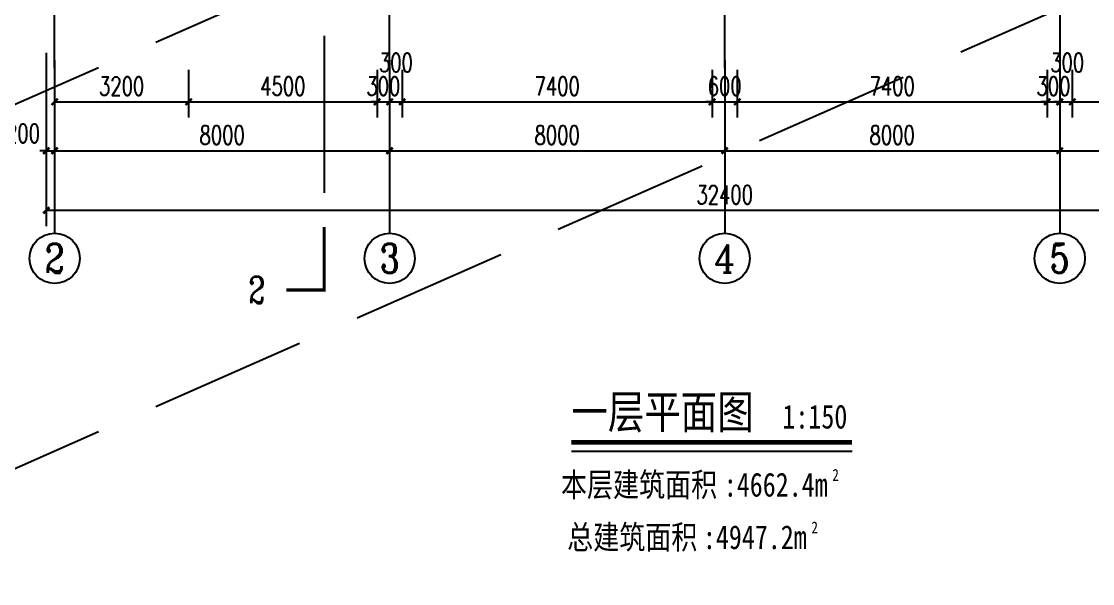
# Model space of a CAD drawing. Extents: x 409931 to 937299, y -508824 to 132289.
# Drawn here: x 508819 to 534396, y -180833 to -167405 of the extents above; entities that cross this region are included whole.
import ezdxf
from ezdxf.enums import TextEntityAlignment as Align

# ---------------------------------------------------------------- set-up
doc = ezdxf.new("R2010")
doc.units = 0
doc.header["$LTSCALE"] = 1500
doc.header["$MEASUREMENT"] = 0
doc.linetypes.add('DASH', pattern=[0.35, 0.25, -0.1])
doc.linetypes.add('DOTE', pattern=[2.42, 2, -0.2, 0.02, -0.2])
doc.layers.get('Defpoints').update_dxf_attribs({"color": 252})
for name, color, linetype in [('AXIS', 3, 'Continuous'), ('AXIS_TEXT', 7, 'Continuous'), ('DIM_SYMB', 3, 'Continuous'), ('DOTE', 1, 'Continuous'), ('PUB_DIM', 3, 'Continuous'), ('PUB_HATCH', 8, 'Continuous'), ('PUB_TEXT', 7, 'Continuous')]:
    doc.layers.add(name, color=color, linetype=linetype)
doc.styles.add('_TCH_AXIS', font='COMPLEX', dxfattribs={"bigfont": 'GBCBIG'})
doc.styles.add('_TCH_DIM_T3', font='SIMPLEX', dxfattribs={"width": 0.705882, "bigfont": 'GBCBIG'})
doc.styles.add('_TCH_LABEL', font='COMPLEX', dxfattribs={"bigfont": 'GBCBIG'})
doc.styles.add('COMPLEX', font='COMPLEX')
doc.styles.add('仿宋体', font='', dxfattribs={"width": 0.8})
doc.styles.get('仿宋体').set_extended_font_data('SimSun')
doc.dimstyles.new('_TCH_ARCH&&150', dxfattribs={"dimtxt": 446.25, "dimasz": 150, "dimexe": 375, "dimexo": 450, "dimgap": 150, "dimtad": 1, "dimdec": 0, "dimzin": 0, "dimdsep": 46, "dimtxsty": '_TCH_DIM_T3', "dimblk": 'ARCHTICK', "dimcen": 0.09, "dimclrt": 7, "dimazin": 2, "dimtfac": 1, "dimtdec": 0, "dimtix": 1, "dimtmove": 2, "dimatfit": 3, "dimfxl": 0, "dimtolj": 1, "dimtzin": 0, "dimarcsym": 0})

# ---------------------------------------------------------------- blocks, each defined once
blk = doc.blocks.new('_ArchTick')
at = {"color": 0, "linetype": 'ByBlock', "const_width": 0.4}
blk.add_lwpolyline([(-0.5, -0.5), (0.5, 0.5)], dxfattribs=at)
blk = doc.blocks.new('*D555')
at = {"layer": 'Defpoints', "color": 0}
for p in [(509612, -168108), (512812, -168108), (512812, -169327)]:
    blk.add_point(p, dxfattribs=at)
at = {"layer": 'PUB_DIM', "color": 0, "lineweight": -2}
for p, q in [((509612, -168558), (509612, -169702)), ((512812, -168558), (512812, -169702)), ((509612, -169327), (512812, -169327))]:
    blk.add_line(p, q, dxfattribs=at)
at = {"layer": 'PUB_DIM', "color": 0, "lineweight": -2, "xscale": 150, "yscale": 150, "zscale": 150, "rotation": 180}
blk.add_blockref('_ArchTick', (509612, -169327), dxfattribs=at)
at = {"layer": 'PUB_DIM', "color": 0, "lineweight": -2, "xscale": 150, "yscale": 150, "zscale": 150}
blk.add_blockref('_ArchTick', (512812, -169327), dxfattribs=at)
at = {"layer": 'PUB_DIM', "color": 7, "insert": (511212, -168953), "char_height": 446.2, "attachment_point": 5, "style": '_TCH_DIM_T3'}
blk.add_mtext('\\A1;3200', dxfattribs=at)
blk = doc.blocks.new('*D556')
at = {"layer": 'Defpoints', "color": 0}
for p in [(512812, -168108), (517312, -168108), (517312, -169327)]:
    blk.add_point(p, dxfattribs=at)
at = {"layer": 'PUB_DIM', "color": 0, "lineweight": -2}
for p, q in [((512812, -168558), (512812, -169702)), ((517312, -168558), (517312, -169702)), ((512812, -169327), (517312, -169327))]:
    blk.add_line(p, q, dxfattribs=at)
at = {"layer": 'PUB_DIM', "color": 0, "lineweight": -2, "xscale": 150, "yscale": 150, "zscale": 150, "rotation": 180}
blk.add_blockref('_ArchTick', (512812, -169327), dxfattribs=at)
at = {"layer": 'PUB_DIM', "color": 0, "lineweight": -2, "xscale": 150, "yscale": 150, "zscale": 150}
blk.add_blockref('_ArchTick', (517312, -169327), dxfattribs=at)
at = {"layer": 'PUB_DIM', "color": 7, "insert": (515062, -168953), "char_height": 446.2, "attachment_point": 5, "style": '_TCH_DIM_T3'}
blk.add_mtext('\\A1;4500', dxfattribs=at)
blk = doc.blocks.new('*D557')
at = {"layer": 'Defpoints', "color": 0}
for p in [(517312, -168108), (517612, -168108), (517612, -169327)]:
    blk.add_point(p, dxfattribs=at)
at = {"layer": 'PUB_DIM', "color": 0, "lineweight": -2}
for p, q in [((517312, -168558), (517312, -169702)), ((517612, -168558), (517612, -169702)), ((517312, -169327), (517162, -169327)), ((517312, -169327), (517612, -169327)), ((517612, -169327), (517762, -169327))]:
    blk.add_line(p, q, dxfattribs=at)
at = {"layer": 'PUB_DIM', "color": 0, "lineweight": -2, "xscale": 150, "yscale": 150, "zscale": 150}
blk.add_blockref('_ArchTick', (517312, -169327), dxfattribs=at)
at = {"layer": 'PUB_DIM', "color": 0, "lineweight": -2, "xscale": 150, "yscale": 150, "zscale": 150, "rotation": 180}
blk.add_blockref('_ArchTick', (517612, -169327), dxfattribs=at)
at = {"layer": 'PUB_DIM', "color": 7, "insert": (517462, -168953), "char_height": 446.2, "attachment_point": 5, "style": '_TCH_DIM_T3'}
blk.add_mtext('\\A1;300', dxfattribs=at)
blk = doc.blocks.new('*D558')
at = {"layer": 'Defpoints', "color": 0}
for p in [(517612, -168108), (517912, -168108), (517912, -169327)]:
    blk.add_point(p, dxfattribs=at)
at = {"layer": 'PUB_DIM', "color": 0, "lineweight": -2}
for p, q in [((517612, -168558), (517612, -169702)), ((517912, -168558), (517912, -169702)), ((517612, -169327), (517912, -169327))]:
    blk.add_line(p, q, dxfattribs=at)
at = {"layer": 'PUB_DIM', "color": 0, "lineweight": -2, "xscale": 150, "yscale": 150, "zscale": 150, "rotation": 180}
blk.add_blockref('_ArchTick', (517612, -169327), dxfattribs=at)
at = {"layer": 'PUB_DIM', "color": 0, "lineweight": -2, "xscale": 150, "yscale": 150, "zscale": 150}
blk.add_blockref('_ArchTick', (517912, -169327), dxfattribs=at)
at = {"layer": 'PUB_DIM', "color": 7, "insert": (517762, -168389), "char_height": 446.2, "attachment_point": 5, "style": '_TCH_DIM_T3'}
blk.add_mtext('\\A1;300', dxfattribs=at)
blk = doc.blocks.new('*D559')
at = {"layer": 'Defpoints', "color": 0}
for p in [(517912, -168108), (525312, -168108), (525312, -169327)]:
    blk.add_point(p, dxfattribs=at)
at = {"layer": 'PUB_DIM', "color": 0, "lineweight": -2}
for p, q in [((517912, -168558), (517912, -169702)), ((525312, -168558), (525312, -169702)), ((517912, -169327), (525312, -169327))]:
    blk.add_line(p, q, dxfattribs=at)
at = {"layer": 'PUB_DIM', "color": 0, "lineweight": -2, "xscale": 150, "yscale": 150, "zscale": 150, "rotation": 180}
blk.add_blockref('_ArchTick', (517912, -169327), dxfattribs=at)
at = {"layer": 'PUB_DIM', "color": 0, "lineweight": -2, "xscale": 150, "yscale": 150, "zscale": 150}
blk.add_blockref('_ArchTick', (525312, -169327), dxfattribs=at)
at = {"layer": 'PUB_DIM', "color": 7, "insert": (521612, -168953), "char_height": 446.2, "attachment_point": 5, "style": '_TCH_DIM_T3'}
blk.add_mtext('\\A1;7400', dxfattribs=at)
blk = doc.blocks.new('*D560')
at = {"layer": 'Defpoints', "color": 0}
for p in [(525312, -168108), (525912, -168108), (525912, -169327)]:
    blk.add_point(p, dxfattribs=at)
at = {"layer": 'PUB_DIM', "color": 0, "lineweight": -2}
for p, q in [((525312, -168558), (525312, -169702)), ((525912, -168558), (525912, -169702)), ((525312, -169327), (525162, -169327)), ((525312, -169327), (525912, -169327)), ((525912, -169327), (526062, -169327))]:
    blk.add_line(p, q, dxfattribs=at)
at = {"layer": 'PUB_DIM', "color": 0, "lineweight": -2, "xscale": 150, "yscale": 150, "zscale": 150}
blk.add_blockref('_ArchTick', (525312, -169327), dxfattribs=at)
at = {"layer": 'PUB_DIM', "color": 0, "lineweight": -2, "xscale": 150, "yscale": 150, "zscale": 150, "rotation": 180}
blk.add_blockref('_ArchTick', (525912, -169327), dxfattribs=at)
at = {"layer": 'PUB_DIM', "color": 7, "insert": (525612, -168953), "char_height": 446.2, "attachment_point": 5, "style": '_TCH_DIM_T3'}
blk.add_mtext('\\A1;600', dxfattribs=at)
blk = doc.blocks.new('*D561')
at = {"layer": 'Defpoints', "color": 0}
for p in [(525912, -168108), (533312, -168108), (533312, -169327)]:
    blk.add_point(p, dxfattribs=at)
at = {"layer": 'PUB_DIM', "color": 0, "lineweight": -2}
for p, q in [((525912, -168558), (525912, -169702)), ((533312, -168558), (533312, -169702)), ((525912, -169327), (533312, -169327))]:
    blk.add_line(p, q, dxfattribs=at)
at = {"layer": 'PUB_DIM', "color": 0, "lineweight": -2, "xscale": 150, "yscale": 150, "zscale": 150, "rotation": 180}
blk.add_blockref('_ArchTick', (525912, -169327), dxfattribs=at)
at = {"layer": 'PUB_DIM', "color": 0, "lineweight": -2, "xscale": 150, "yscale": 150, "zscale": 150}
blk.add_blockref('_ArchTick', (533312, -169327), dxfattribs=at)
at = {"layer": 'PUB_DIM', "color": 7, "insert": (529612, -168953), "char_height": 446.2, "attachment_point": 5, "style": '_TCH_DIM_T3'}
blk.add_mtext('\\A1;7400', dxfattribs=at)
blk = doc.blocks.new('*D562')
at = {"layer": 'Defpoints', "color": 0}
for p in [(533312, -168108), (533612, -168108), (533612, -169327)]:
    blk.add_point(p, dxfattribs=at)
at = {"layer": 'PUB_DIM', "color": 0, "lineweight": -2}
for p, q in [((533312, -168558), (533312, -169702)), ((533612, -168558), (533612, -169702)), ((533312, -169327), (533162, -169327)), ((533312, -169327), (533612, -169327)), ((533612, -169327), (533762, -169327))]:
    blk.add_line(p, q, dxfattribs=at)
at = {"layer": 'PUB_DIM', "color": 0, "lineweight": -2, "xscale": 150, "yscale": 150, "zscale": 150}
blk.add_blockref('_ArchTick', (533312, -169327), dxfattribs=at)
at = {"layer": 'PUB_DIM', "color": 0, "lineweight": -2, "xscale": 150, "yscale": 150, "zscale": 150, "rotation": 180}
blk.add_blockref('_ArchTick', (533612, -169327), dxfattribs=at)
at = {"layer": 'PUB_DIM', "color": 7, "insert": (533462, -168953), "char_height": 446.2, "attachment_point": 5, "style": '_TCH_DIM_T3'}
blk.add_mtext('\\A1;300', dxfattribs=at)
blk = doc.blocks.new('*D563')
at = {"layer": 'Defpoints', "color": 0}
for p in [(533612, -168108), (533912, -168108), (533912, -169327)]:
    blk.add_point(p, dxfattribs=at)
at = {"layer": 'PUB_DIM', "color": 0, "lineweight": -2}
for p, q in [((533612, -168558), (533612, -169702)), ((533912, -168558), (533912, -169702)), ((533612, -169327), (533462, -169327)), ((533612, -169327), (533912, -169327)), ((533912, -169327), (534062, -169327))]:
    blk.add_line(p, q, dxfattribs=at)
at = {"layer": 'PUB_DIM', "color": 0, "lineweight": -2, "xscale": 150, "yscale": 150, "zscale": 150}
blk.add_blockref('_ArchTick', (533612, -169327), dxfattribs=at)
at = {"layer": 'PUB_DIM', "color": 0, "lineweight": -2, "xscale": 150, "yscale": 150, "zscale": 150, "rotation": 180}
blk.add_blockref('_ArchTick', (533912, -169327), dxfattribs=at)
at = {"layer": 'PUB_DIM', "color": 7, "insert": (533792, -168389), "char_height": 446.2, "attachment_point": 5, "style": '_TCH_DIM_T3'}
blk.add_mtext('\\A1;300', dxfattribs=at)
blk = doc.blocks.new('*D564')
at = {"layer": 'Defpoints', "color": 0}
for p in [(533912, -168108), (538412, -168108), (538412, -169327)]:
    blk.add_point(p, dxfattribs=at)
at = {"layer": 'PUB_DIM', "color": 0, "lineweight": -2}
for p, q in [((533912, -168558), (533912, -169702)), ((538412, -168558), (538412, -169702)), ((533912, -169327), (538412, -169327))]:
    blk.add_line(p, q, dxfattribs=at)
at = {"layer": 'PUB_DIM', "color": 0, "lineweight": -2, "xscale": 150, "yscale": 150, "zscale": 150, "rotation": 180}
blk.add_blockref('_ArchTick', (533912, -169327), dxfattribs=at)
at = {"layer": 'PUB_DIM', "color": 0, "lineweight": -2, "xscale": 150, "yscale": 150, "zscale": 150}
blk.add_blockref('_ArchTick', (538412, -169327), dxfattribs=at)
at = {"layer": 'PUB_DIM', "color": 7, "insert": (536162, -168953), "char_height": 446.2, "attachment_point": 5, "style": '_TCH_DIM_T3'}
blk.add_mtext('\\A1;4500', dxfattribs=at)
blk = doc.blocks.new('*D843')
at = {"layer": 'AXIS', "color": 0, "lineweight": -2}
for p, q in [((509412, -168333), (509412, -170869)), ((509612, -168333), (509612, -170869)), ((509412, -170494), (509262, -170494)), ((509412, -170494), (509612, -170494)), ((509612, -170494), (509762, -170494))]:
    blk.add_line(p, q, dxfattribs=at)
at = {"layer": 'Defpoints', "color": 0}
for p in [(509412, -167883), (509612, -167883), (509612, -170494)]:
    blk.add_point(p, dxfattribs=at)
at = {"layer": 'AXIS', "color": 0, "lineweight": -2, "xscale": 150, "yscale": 150, "zscale": 150}
blk.add_blockref('_ArchTick', (509412, -170494), dxfattribs=at)
at = {"layer": 'AXIS', "color": 0, "lineweight": -2, "xscale": 150, "yscale": 150, "zscale": 150, "rotation": 180}
blk.add_blockref('_ArchTick', (509612, -170494), dxfattribs=at)
at = {"layer": 'AXIS', "color": 7, "insert": (508857, -170081), "char_height": 446.2, "attachment_point": 5, "style": '_TCH_DIM_T3'}
blk.add_mtext('\\A1;200', dxfattribs=at)
blk = doc.blocks.new('*D844')
at = {"layer": 'AXIS', "color": 0, "lineweight": -2}
for p, q in [((509612, -168333), (509612, -170869)), ((517612, -168333), (517612, -170869)), ((509612, -170494), (517612, -170494))]:
    blk.add_line(p, q, dxfattribs=at)
at = {"layer": 'Defpoints', "color": 0}
for p in [(509612, -167883), (517612, -167883), (517612, -170494)]:
    blk.add_point(p, dxfattribs=at)
at = {"layer": 'AXIS', "color": 0, "lineweight": -2, "xscale": 150, "yscale": 150, "zscale": 150, "rotation": 180}
blk.add_blockref('_ArchTick', (509612, -170494), dxfattribs=at)
at = {"layer": 'AXIS', "color": 0, "lineweight": -2, "xscale": 150, "yscale": 150, "zscale": 150}
blk.add_blockref('_ArchTick', (517612, -170494), dxfattribs=at)
at = {"layer": 'AXIS', "color": 7, "insert": (513612, -170121), "char_height": 446.2, "attachment_point": 5, "style": '_TCH_DIM_T3'}
blk.add_mtext('\\A1;8000', dxfattribs=at)
blk = doc.blocks.new('*D845')
at = {"layer": 'AXIS', "color": 0, "lineweight": -2}
for p, q in [((517612, -168333), (517612, -170869)), ((525612, -168333), (525612, -170869)), ((517612, -170494), (525612, -170494))]:
    blk.add_line(p, q, dxfattribs=at)
at = {"layer": 'Defpoints', "color": 0}
for p in [(517612, -167883), (525612, -167883), (525612, -170494)]:
    blk.add_point(p, dxfattribs=at)
at = {"layer": 'AXIS', "color": 0, "lineweight": -2, "xscale": 150, "yscale": 150, "zscale": 150, "rotation": 180}
blk.add_blockref('_ArchTick', (517612, -170494), dxfattribs=at)
at = {"layer": 'AXIS', "color": 0, "lineweight": -2, "xscale": 150, "yscale": 150, "zscale": 150}
blk.add_blockref('_ArchTick', (525612, -170494), dxfattribs=at)
at = {"layer": 'AXIS', "color": 7, "insert": (521612, -170121), "char_height": 446.2, "attachment_point": 5, "style": '_TCH_DIM_T3'}
blk.add_mtext('\\A1;8000', dxfattribs=at)
blk = doc.blocks.new('*D846')
at = {"layer": 'AXIS', "color": 0, "lineweight": -2}
for p, q in [((525612, -168333), (525612, -170869)), ((533612, -168333), (533612, -170869)), ((525612, -170494), (533612, -170494))]:
    blk.add_line(p, q, dxfattribs=at)
at = {"layer": 'Defpoints', "color": 0}
for p in [(525612, -167883), (533612, -167883), (533612, -170494)]:
    blk.add_point(p, dxfattribs=at)
at = {"layer": 'AXIS', "color": 0, "lineweight": -2, "xscale": 150, "yscale": 150, "zscale": 150, "rotation": 180}
blk.add_blockref('_ArchTick', (525612, -170494), dxfattribs=at)
at = {"layer": 'AXIS', "color": 0, "lineweight": -2, "xscale": 150, "yscale": 150, "zscale": 150}
blk.add_blockref('_ArchTick', (533612, -170494), dxfattribs=at)
at = {"layer": 'AXIS', "color": 7, "insert": (529612, -170121), "char_height": 446.2, "attachment_point": 5, "style": '_TCH_DIM_T3'}
blk.add_mtext('\\A1;8000', dxfattribs=at)
blk = doc.blocks.new('*D847')
at = {"layer": 'AXIS', "color": 0, "lineweight": -2}
for p, q in [((533612, -168333), (533612, -170869)), ((541612, -168333), (541612, -170869)), ((533612, -170494), (541612, -170494))]:
    blk.add_line(p, q, dxfattribs=at)
at = {"layer": 'Defpoints', "color": 0}
for p in [(533612, -167883), (541612, -167883), (541612, -170494)]:
    blk.add_point(p, dxfattribs=at)
at = {"layer": 'AXIS', "color": 0, "lineweight": -2, "xscale": 150, "yscale": 150, "zscale": 150, "rotation": 180}
blk.add_blockref('_ArchTick', (533612, -170494), dxfattribs=at)
at = {"layer": 'AXIS', "color": 0, "lineweight": -2, "xscale": 150, "yscale": 150, "zscale": 150}
blk.add_blockref('_ArchTick', (541612, -170494), dxfattribs=at)
at = {"layer": 'AXIS', "color": 7, "insert": (537612, -170121), "char_height": 446.2, "attachment_point": 5, "style": '_TCH_DIM_T3'}
blk.add_mtext('\\A1;8000', dxfattribs=at)
blk = doc.blocks.new('*D849')
at = {"layer": 'AXIS', "color": 0, "lineweight": -2}
for p, q in [((509412, -168157), (509412, -172292)), ((541812, -168157), (541812, -172292)), ((509412, -171917), (541812, -171917))]:
    blk.add_line(p, q, dxfattribs=at)
at = {"layer": 'Defpoints', "color": 0}
for p in [(509412, -167707), (541812, -167707), (541812, -171917)]:
    blk.add_point(p, dxfattribs=at)
at = {"layer": 'AXIS', "color": 0, "lineweight": -2, "xscale": 150, "yscale": 150, "zscale": 150, "rotation": 180}
blk.add_blockref('_ArchTick', (509412, -171917), dxfattribs=at)
at = {"layer": 'AXIS', "color": 0, "lineweight": -2, "xscale": 150, "yscale": 150, "zscale": 150}
blk.add_blockref('_ArchTick', (541812, -171917), dxfattribs=at)
at = {"layer": 'AXIS', "color": 7, "insert": (525612, -171544), "char_height": 446.2, "attachment_point": 5, "style": '_TCH_DIM_T3'}
blk.add_mtext('\\A1;32400', dxfattribs=at)
blk = doc.blocks.new('_AXISO')
blk.add_circle((0, 0), 0.5)
at = {"layer": 'AXIS_TEXT', "style": 'COMPLEX', "width": 1.041667}
blk.add_attdef('A', text='', height=0.56, dxfattribs=at).set_placement((-0.25, -0.28), (0.25, -0.28), align=Align.FIT)

msp = doc.modelspace()

# ---------------------------------------------------------------- linework, layer by layer
at = {"layer": 'AXIS'}
for p, q in [((509612, -168525), (509612, -172465)), ((517612, -168525), (517612, -172465)), ((525612, -168525), (525612, -172465)), ((533612, -168525), (533612, -172465))]:
    msp.add_line(p, q, dxfattribs=at)
at = {"layer": 'DIM_SYMB', "linetype": 'DASH', "ltscale": 10}
msp.add_line((516047.2, -151999.7), (516047.2, -172742.5), dxfattribs=at)
at = {"layer": 'DIM_SYMB'}
for points, const_width in [([(516047.2, -172319), (516047.2, -173819), (515147.2, -173819)], 75), ([(521951.3, -177459.3), (528654.3, -177459.3)], 105)]:
    msp.add_lwpolyline(points, dxfattribs=dict(at, const_width=const_width))
msp.add_lwpolyline([(521951.3, -177669.3), (528654.3, -177669.3)], dxfattribs=at)
at = {"layer": 'DOTE', "color": 1, "linetype": 'DOTE'}
for p, q in [((509612, -168525), (509612, -39750.6)), ((517612, -168525), (517612, -39750.6)), ((525612, -168525), (525612, -39750.6)), ((533612, -39750.6), (533612, -168525))]:
    msp.add_line(p, q, dxfattribs=at)
at = {"layer": 'PUB_HATCH', "linetype": 'DASH', "ltscale": 10}
for p, q in [((502422.2, -172133.2), (541812, -154777.5)), ((502422.2, -180833.2), (541812, -163477.5))]:
    msp.add_line(p, q, dxfattribs=at)

# ---------------------------------------------------------------- block references
at = {"layer": 'AXIS'}
ref = msp.add_blockref('_AXISO', (509612, -173065), dxfattribs=dict(at, xscale=1200, yscale=1200, zscale=1200))
ref.add_attrib('A', '2', dxfattribs={"layer": 'AXIS_TEXT', "height": 698.9, "style": '_TCH_AXIS'}).set_placement((509379, -173414.5), (509845, -173414.5), align=Align.FIT)
ref = msp.add_blockref('_AXISO', (517612, -173065), dxfattribs=dict(at, xscale=1200, yscale=1200, zscale=1200))
ref.add_attrib('A', '3', dxfattribs={"layer": 'AXIS_TEXT', "height": 698.9, "style": '_TCH_AXIS'}).set_placement((517379, -173414.5), (517845, -173414.5), align=Align.FIT)
ref = msp.add_blockref('_AXISO', (525612, -173065), dxfattribs=dict(at, xscale=1200, yscale=1200, zscale=1200))
ref.add_attrib('A', '4', dxfattribs={"layer": 'AXIS_TEXT', "height": 668.2, "style": '_TCH_AXIS'}).set_placement((525357.5, -173399.1), (525866.5, -173399.1), align=Align.FIT)
ref = msp.add_blockref('_AXISO', (533612, -173065), dxfattribs=dict(at, xscale=1200, yscale=1200, zscale=1200))
ref.add_attrib('A', '5', dxfattribs={"layer": 'AXIS_TEXT', "height": 698.9, "style": '_TCH_AXIS'}).set_placement((533379, -173414.5), (533845, -173414.5), align=Align.FIT)

# ---------------------------------------------------------------- texts
at = {"layer": 'PUB_TEXT'}
for s, height, style, width, p in [('2', 637.5, '_TCH_LABEL', 0.705882, (514247.2, -174137.7)), ('一层平面图', 797.47, '仿宋体', 0.8, (521951.3, -177129.6)), ('1:150', 569.62, '仿宋体', 0.8, (526990.4, -177129.6)), ('本层建筑面积', 569.62, '仿宋体', 0.8, (521701.7, -178754.9)), (':4662.4m', 569.62, '仿宋体', 0.8, (525590.3, -178754.9)), ('2', 284.8, '仿宋体', 0.8, (528182.7, -178379.9)), ('总建筑面积', 569.62, '仿宋体', 0.8, (521850.7, -180009.1)), (':4947.2m', 569.62, '仿宋体', 0.8, (525091.2, -180009.1)), ('2', 284.8, '仿宋体', 0.8, (527683.6, -179634.1))]:
    msp.add_text(s, height=height, dxfattribs=dict(at, style=style, width=width)).set_placement(p)

# ---------------------------------------------------------------- dimensions: what is measured, and where the dimension line sits
at = {"layer": 'AXIS'}
for p1, p2, distance, picture, middle in [((509412, -167706.6), (541812, -167706.6), -4210.5, '*D849', (525612, -171543.9)), ((509612, -167883.5), (517612, -167883.5), -2610.5, '*D844', (513612, -170120.8)), ((517612, -167883.5), (525612, -167883.5), -2610.5, '*D845', (521612, -170120.8)), ((525612, -167883.5), (533612, -167883.5), -2610.5, '*D846', (529612, -170120.8)), ((533612, -167883.5), (541612, -167883.5), -2610.5, '*D847', (537612, -170120.8))]:
    dim = msp.add_aligned_dim(p1=p1, p2=p2, distance=distance, dimstyle='_TCH_ARCH&&150', dxfattribs=at)
    dim.commit()
    dim.dimension.update_dxf_attribs({"geometry": picture, "text_midpoint": middle})
dim = msp.add_linear_dim(base=(509612, -170494), p1=(509412, -167883.5), p2=(509612, -167883.5), angle=0, dimstyle='_TCH_ARCH&&150', dxfattribs=at)
dim.commit()
dim.dimension.update_dxf_attribs({"geometry": '*D843', "text_midpoint": (508857, -170081.5), "dimtype": 129})
at = {"layer": 'PUB_DIM'}
for p1, p2, picture, middle in [((509612, -168108), (512812, -168108), '*D555', (511212, -168953.5)), ((512812, -168108), (517312, -168108), '*D556', (515062, -168953.5)), ((517312, -168108), (517612, -168108), '*D557', (517462, -168953.5)), ((517912, -168108), (525312, -168108), '*D559', (521612, -168953.5)), ((525312, -168108), (525912, -168108), '*D560', (525612, -168953.5)), ((525912, -168108), (533312, -168108), '*D561', (529612, -168953.5)), ((533312, -168108), (533612, -168108), '*D562', (533462, -168953.5)), ((533912, -168108), (538412, -168108), '*D564', (536162, -168953.5))]:
    dim = msp.add_aligned_dim(p1=p1, p2=p2, distance=-1218.6, dimstyle='_TCH_ARCH&&150', dxfattribs=at)
    dim.commit()
    dim.dimension.update_dxf_attribs({"geometry": picture, "text_midpoint": middle})
for base, p1, p2, picture, middle in [((517912, -169326.6), (517612, -168108), (517912, -168108), '*D558', (517762, -168389.1)), ((533912, -169326.6), (533612, -168108), (533912, -168108), '*D563', (533792, -168389.1))]:
    dim = msp.add_linear_dim(base=base, p1=p1, p2=p2, angle=360, dimstyle='_TCH_ARCH&&150', dxfattribs=at)
    dim.commit()
    dim.dimension.update_dxf_attribs({"geometry": picture, "text_midpoint": middle, "dimtype": 129})

doc.saveas('drawing.dxf')
